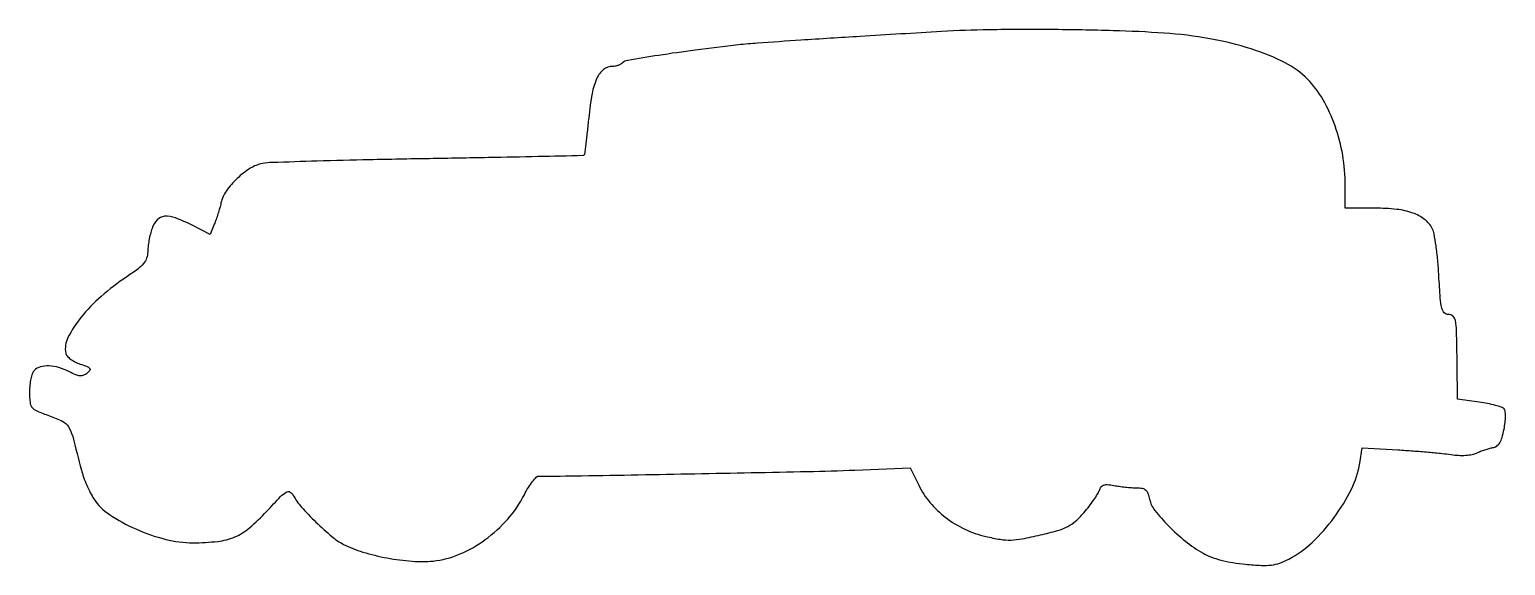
# Model space of a CAD drawing. Extents: x 0 to 375, y 0 to 136.
import ezdxf

# ---------------------------------------------------------------- set-up
doc = ezdxf.new("R2010")
doc.units = 0

msp = doc.modelspace()

# ---------------------------------------------------------------- linework, layer by layer
msp.add_lwpolyline([(231.5, 135.861525, 0.000464), (210.840175, 134.616643, 0.001163), (195.774653, 133.659635, 0.001167), (184.770928, 132.909141, 0.010704), (180, 132.469747, 0.003857), (168.99112, 131.131576, 0.006278), (159.670513, 129.806414, 0.002637), (151.846258, 128.551308, 0.150287), (150.55, 127.90476, -0.069059), (150.067308, 127.557889, -0.037452), (149.39584, 127.265773, -0.036473), (148.654512, 127.06653, -0.047447), (147.954988, 127, 0.17194), (145.721229, 126.208455, 0.115041), (144.041309, 124.046676, 0.063604), (142.81934, 120.158571, 0.018597), (141.941333, 113.940829, -0.002171), (141.555407, 110.362422, -0.003485), (141.191748, 107.314274, -0.00072), (140.850124, 104.642078, -0.18136), (140.739872, 104.434082, -0.177482), (140.511491, 104.344645, -0.000042), (129.114212, 104.095387, -0.000827), (116.470933, 103.840868, -0.0005), (101.5, 103.579242, 0.001295), (86.313347, 103.289695, 0.001906), (72.973374, 102.949905, 0.000879), (61.607045, 102.59703, 0.036006), (59.15404, 102.339072, 0.09628), (56.040339, 101.135944, 0.049329), (52.718508, 98.561723, 0.049338), (49.966691, 95.38821, 0.096685), (48.59913, 92.350231, -0.010963), (48.26963, 91.071212, -0.006712), (47.827941, 89.577384, -0.006727), (47.350606, 88.109307, -0.011885), (46.911847, 86.913205), (45.892563, 84.326411), (41.276803, 86.663205, 0.026231), (37.018921, 88.54527, 0.111305), (34.278658, 88.937167, 0.187311), (32.417968, 88.038405, 0.104139), (31.097825, 85.850777, 0.022746), (30.677212, 84.440995, 0.015477), (30.322486, 82.804924, 0.01562), (30.077984, 81.201504, 0.03003), (30, 79.904231, -0.083879), (29.732814, 78.322751, -0.091053), (28.962895, 76.966569, -0.05708), (27.453295, 75.535168, -0.014699), (24.706488, 73.593276, 0.033452), (18.196603, 68.614916, 0.044077), (13.034373, 63.215605, 0.051045), (9.751073, 58.125263, 0.166579), (9.19648, 54.210416, 0.133318), (9.554242, 53.478169, 0.049439), (10.398789, 52.68751, 0.04458), (11.540354, 51.964538, 0.04046), (12.829017, 51.427914, -0.012969), (14.639867, 50.788082, -0.136151), (15.2663, 50.32535, -0.328468), (15.281177, 49.816217, -0.068244), (14.638671, 49.115087, -0.076331), (13.73872, 48.575192, -0.1153), (12.840096, 48.431642, -0.079601), (11.7381, 48.689724, -0.022087), (10.121495, 49.437173, 0.046321), (7.470379, 50.510454, 0.062945), (4.927305, 50.937496, 0.075484), (2.756803, 50.697697, 0.131928), (1.2, 49.8, 0.113248), (0.736444, 49.060391, 0.029494), (0.3525, 47.701455, 0.028432), (0.088307, 46.059521, 0.025678), (0, 44.341124, 0.023924), (0.12869, 41.653144, 0.150766), (0.650435, 40.40154, 0.121189), (1.838965, 39.52517, 0.013223), (5.033776, 38.294408, -0.030066), (8.414525, 36.859529, -0.145256), (9.925269, 35.452146, -0.06801), (10.955069, 32.992467, -0.003386), (13.159013, 24.5, 0.02507), (13.70214, 22.727115, 0.015463), (14.507997, 20.699666, 0.015497), (15.431089, 18.740121, 0.0267), (16.334111, 17.179715, 0.102547), (20.274326, 13.215679, 0.041838), (26.974012, 9.552096, 0.041249), (34.589181, 6.90684, 0.063519), (41.5, 6.03841, 0.027355), (47.770185, 6.393415, 0.072937), (52.092819, 7.528855, 0.075107), (55.834197, 9.835187, 0.030311), (60.181564, 13.991665, -0.004619), (63.745666, 17.768116, -0.066105), (65.188869, 18.918711, -0.270998), (66.12368, 18.929707, -0.141401), (66.964149, 18.066989, 0.05936), (68.979743, 15.182975, 0.017575), (72.710325, 11.286914, 0.017728), (76.720094, 7.651336, 0.056006), (79.730923, 5.639145, 0.047038), (84.583019, 3.68289, 0.026289), (90.777072, 2.18895, 0.026255), (97.123856, 1.348826, 0.0451), (102.455052, 1.407648, 0.075242), (109.104736, 3.115325, 0.056903), (115.672521, 6.834554, 0.055394), (121.408898, 12.068357, 0.062091), (125.606138, 18.25, -0.019258), (126.625862, 20.068876, -0.026963), (127.682837, 21.602652, -0.025844), (128.650594, 22.730882, -0.206813), (129.266846, 22.993071, 0.005686), (140.154964, 23.055705, 0.000455), (168.908854, 23.57427, 0.000496), (197.490443, 24.144074, 0.004877), (209.531002, 24.513589), (223.562005, 25.081229), (225.705368, 20.66954, 0.062263), (228.578156, 16.25222, 0.054193), (232.57483, 12.441892, 0.052878), (237.402465, 9.497978, 0.053239), (242.729308, 7.640228, 0.017537), (246.420822, 6.914515, 0.046667), (249.098265, 6.738146, 0.040015), (251.987042, 7.049818, 0.010236), (256.592004, 8.021388, 0.012561), (260.963345, 9.15401, 0.048365), (263.571384, 10.181514, 0.063731), (265.555622, 11.536814, 0.033866), (267.644404, 13.662876, 0.012905), (268.950501, 15.268004, 0.013426), (270.154294, 16.917712, 0.013213), (271.117242, 18.396796, 0.05548), (271.568093, 19.354866, -0.080709), (272.037914, 20.235563, -0.14867), (272.690867, 20.706152, -0.103995), (273.669504, 20.826207, -0.028061), (275.225671, 20.604866, 0.014155), (276.583633, 20.373037, 0.009103), (278.169416, 20.177679, 0.009149), (279.729426, 20.043073, 0.016945), (281, 20, -0.04679), (282.438771, 19.865063, -0.134799), (283.330959, 19.428564, -0.125338), (283.912903, 18.575071, -0.037934), (284.339299, 17.053503, 0.118487), (285.63824, 14.245501, 0.027853), (289.094361, 10.343197, 0.02881), (293.429781, 6.442495, 0.036132), (297.882617, 3.377616, 0.045139), (299.862122, 2.444788, 0.024046), (302.449124, 1.638639, 0.02184), (305.444859, 0.999108, 0.018014), (308.683912, 0.573577, 0.011621), (312.701319, 0.286395, 0.042136), (315.259042, 0.378768, 0.056482), (317.358229, 0.877295, 0.034793), (319.683912, 1.903541, 0.068845), (325.582775, 6.137968, 0.043824), (331.183662, 12.483667, 0.044093), (335.539488, 19.629629, 0.075322), (337.659627, 26.272886), (338.284935, 30.183349), (347.392468, 29.633409, -0.003781), (351.198478, 29.374693, -0.003491), (355.102889, 29.052185, -0.003485), (358.576772, 28.716386, -0.011599), (360.85141, 28.427028, 0.026317), (362.712803, 28.245704, 0.02675), (364.572743, 28.262448, 0.028357), (366.210498, 28.458581, 0.07102), (367.35141, 28.833745, -0.020485), (368.317699, 29.263558, -0.013966), (369.44752, 29.675503, -0.014094), (370.561427, 30.012173, -0.027385), (371.469936, 30.206357, 0.119242), (372.435954, 30.607037, 0.099083), (373.190244, 31.428601, 0.064983), (373.790615, 32.789677, 0.022605), (374.30209, 34.875751, 0.020695), (374.572726, 36.620875, 0.02793), (374.663121, 38.215521, 0.02817), (374.59166, 39.500753, 0.169991), (374.306168, 40.093832, 0.119601), (373.687164, 40.471074, 0.013403), (372.092114, 40.933976, 0.015665), (370.133025, 41.380961, 0.012109), (367.974013, 41.748847), (362.5, 42.545721), (362.385837, 51.522861, 0.002069), (362.245479, 59.850063, 0.039189), (361.987118, 62.442547, 0.173926), (361.344612, 63.559325, 0.177921), (360.145413, 64, -0.21446), (359.139461, 64.452275, -0.12248), (358.510364, 65.65475, -0.041111), (358.115429, 68.164382, -0.004716), (357.746591, 73.876689, 0.009393), (357.455414, 77.813209, 0.011548), (357.030045, 81.472783, 0.010054), (356.542638, 84.513977, 0.078252), (356.071533, 85.866339, 0.106765), (354.114527, 88.170444, 0.0787), (351.162939, 89.770953, 0.058271), (347.049028, 90.705558, 0.026751), (341.54966, 91), (334, 91), (334, 96.789901, 0.042824), (333.342589, 104.451507, 0.042409), (331.389371, 111.91506, 0.044545), (328.344914, 118.557556, 0.062672), (324.436046, 123.764279, 0.084824), (318.746824, 127.933335, 0.038154), (310.143313, 131.438573, 0.03392), (299.628823, 134.042864, 0.026848), (288, 135.460422, 0.009794), (275.10038, 136.080479, 0.005336), (259.247419, 136.362231, 0.005327), (243.612749, 136.306653, 0.011262)], format="xyb", close=True)

doc.saveas('drawing.dxf')
